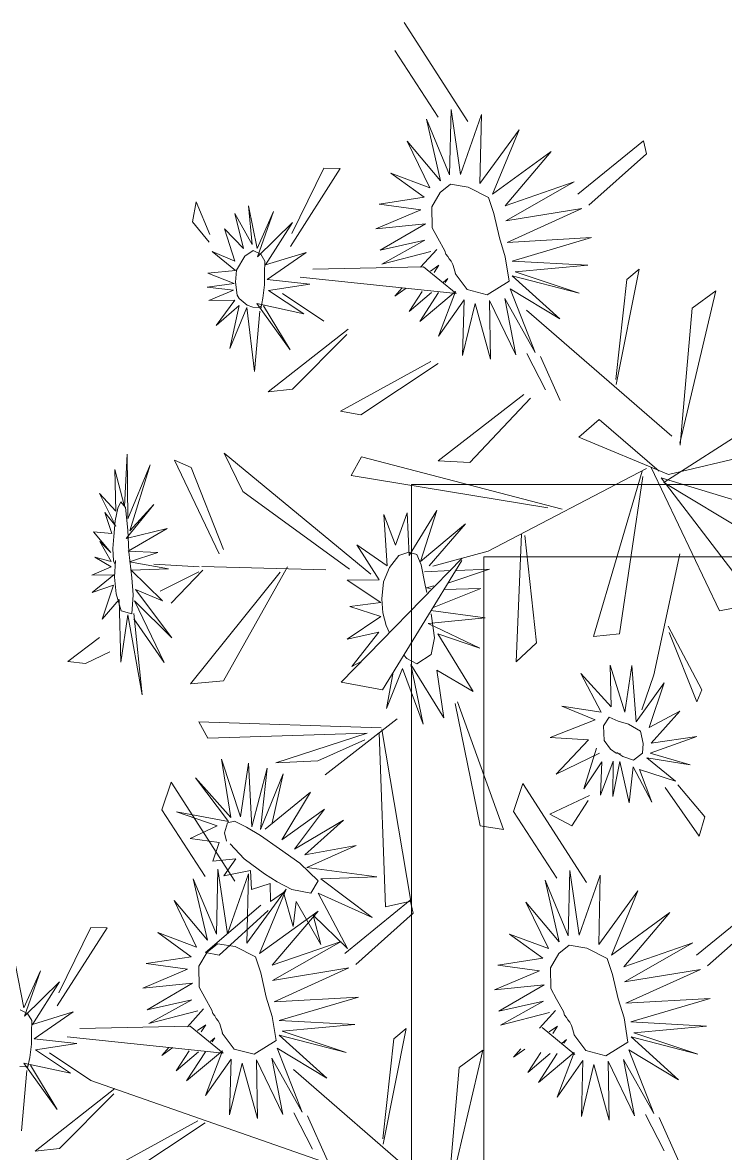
# Model space of a CAD drawing. Header units: inches. Extents: x 15 to 22798, y 21 to 21519.
# Drawn here: x 16290.36 to 16317.2, y 12601.97 to 12645.15 of the extents above; entities that cross this region are included whole.
import ezdxf

# ---------------------------------------------------------------- set-up
doc = ezdxf.new("R2010")
doc.units = ezdxf.units.IN
doc.header["$MEASUREMENT"] = 0
doc.layers.add('ARREDAMENTO', color=8, linetype='Continuous', lineweight=13)

msp = doc.modelspace()

# ---------------------------------------------------------------- linework, layer by layer
at = {"layer": 'ARREDAMENTO', "linetype": 'Continuous'}
for p, q in [((16307.36, 12641.369, -27.277), (16304.933, 12645.149, -27.277)), ((16304.58, 12644.084, -27.277), (16306.234, 12641.538, -27.277)), ((16305.78, 12641.456, -27.277), (16306.322, 12639.106, -27.277)), ((16306.664, 12639.335, -27.277), (16305.78, 12641.456, -27.277)), ((16306.722, 12641.825, -27.277), (16306.664, 12639.335, -27.277)), ((16307.081, 12639.354, -27.277), (16306.722, 12641.825, -27.277)), ((16307.882, 12641.646, -27.277), (16307.081, 12639.354, -27.277)), ((16307.828, 12639.001, -27.277), (16307.882, 12641.646, -27.277)), ((16309.325, 12641.057, -27.277), (16307.828, 12639.001, -27.277)), ((16308.311, 12638.6, -27.277), (16309.325, 12641.057, -27.277)), ((16305.05, 12640.624, -27.277), (16305.907, 12638.845, -27.277)), ((16306.322, 12639.106, -27.277), (16305.05, 12640.624, -27.277)), ((16314.068, 12640.637, -27.277), (16311.566, 12638.597, -27.277)), ((16314.182, 12640.14, -27.277), (16314.068, 12640.637, -27.277)), ((16310.545, 12640.222, -27.277), (16308.311, 12638.6, -27.277)), ((16308.789, 12638.152, -27.277), (16310.545, 12640.222, -27.277)), ((16311.983, 12638.184, -27.277), (16314.182, 12640.14, -27.277)), ((16302.487, 12639.577, -27.277), (16300.584, 12636.606, -27.277)), ((16300.646, 12637.096, -27.277), (16301.867, 12639.589, -27.277)), ((16301.867, 12639.589, -27.277), (16302.487, 12639.577, -27.277)), ((16304.425, 12639.404, -27.277), (16305.693, 12638.478, -27.277)), ((16305.907, 12638.845, -27.277), (16304.425, 12639.404, -27.277)), ((16311.429, 12639.064, -27.277), (16308.789, 12638.152, -27.277)), ((16308.809, 12637.574, -27.277), (16311.429, 12639.064, -27.277)), ((16305.693, 12638.478, -27.277), (16303.973, 12638.216, -27.277)), ((16296.847, 12637.536, -27.277), (16296.988, 12638.308, -27.277)), ((16296.988, 12638.308, -27.277), (16297.503, 12637.061, -27.277)), ((16298.986, 12638.154, -27.277), (16299.311, 12636.526, -27.277)), ((16299.132, 12636.671, -27.277), (16298.986, 12638.154, -27.277)), ((16305.563, 12638.003, -27.277), (16303.853, 12637.278, -27.277)), ((16303.973, 12638.216, -27.277), (16305.563, 12638.003, -27.277)), ((16311.717, 12638.049, -27.277), (16308.809, 12637.574, -27.277)), ((16308.864, 12636.757, -27.277), (16311.717, 12638.049, -27.277)), ((16298.465, 12637.859, -27.277), (16299.132, 12636.671, -27.277)), ((16298.798, 12636.521, -27.277), (16298.465, 12637.859, -27.277)), ((16299.311, 12636.526, -27.277), (16299.944, 12637.934, -27.277)), ((16299.944, 12637.934, -27.277), (16299.33, 12636.203, -27.277)), ((16297.484, 12636.763, -27.277), (16296.847, 12637.536, -27.277)), ((16298.47, 12636.042, -27.277), (16298.065, 12637.28, -27.277)), ((16298.065, 12637.28, -27.277), (16298.798, 12636.521, -27.277)), ((16299.33, 12636.203, -27.277), (16300.662, 12637.522, -27.277)), ((16300.662, 12637.522, -27.277), (16299.638, 12635.894, -27.277)), ((16303.853, 12637.278, -27.277), (16305.747, 12637.465, -27.277)), ((16305.747, 12637.465, -27.277), (16304.018, 12636.455, -27.277)), ((16304.018, 12636.455, -27.277), (16305.72, 12636.836, -27.277)), ((16305.72, 12636.836, -27.277), (16304.084, 12635.928, -27.277)), ((16312.088, 12636.939, -27.277), (16308.864, 12636.757, -27.277)), ((16309.053, 12636.044, -27.277), (16312.088, 12636.939, -27.277)), ((16297.594, 12636.412, -27.277), (16298.47, 12636.042, -27.277)), ((16298.485, 12635.685, -27.277), (16297.594, 12636.412, -27.277)), ((16298.852, 12636.226, -27.277), (16299.162, 12636.449, -27.277)), ((16299.162, 12636.449, -27.277), (16299.451, 12636.307, -27.277)), ((16299.451, 12636.307, -27.277), (16299.608, 12636.046, -27.277)), ((16299.638, 12635.894, -27.277), (16301.185, 12636.367, -27.277)), ((16301.185, 12636.367, -27.277), (16299.7, 12635.341, -27.277)), ((16304.084, 12635.928, -27.277), (16305.954, 12636.41, -27.277)), ((16305.561, 12635.806, -27.277), (16306.174, 12636.487, -27.277)), ((16298.522, 12635.698, -27.277), (16298.852, 12636.226, -27.277)), ((16299.608, 12636.046, -27.277), (16299.594, 12635.582, -27.277)), ((16305.943, 12635.663, -27.277), (16306.254, 12635.881, -27.277)), ((16306.078, 12635.605, -27.277), (16306.254, 12635.881, -27.277)), ((16311.944, 12635.884, -27.277), (16309.053, 12636.044, -27.277)), ((16309.177, 12635.636, -27.277), (16311.944, 12635.884, -27.277)), ((16297.436, 12635.578, -27.277), (16298.485, 12635.685, -27.277)), ((16298.437, 12635.188, -27.277), (16297.436, 12635.578, -27.277)), ((16298.49, 12635.232, -27.277), (16298.522, 12635.698, -27.277)), ((16299.594, 12635.582, -27.277), (16299.598, 12635.139, -27.277)), ((16306.915, 12634.8, -27.277), (16300.96, 12635.423, -27.277)), ((16301.446, 12635.737, -27.277), (16305.664, 12635.828, -27.277)), ((16305.664, 12635.828, -27.277), (16306.915, 12634.8, -27.277)), ((16309.063, 12635.479, -27.277), (16311.617, 12634.815, -27.277)), ((16310.873, 12633.834, -27.277), (16309.063, 12635.479, -27.277)), ((16311.617, 12634.815, -27.277), (16309.177, 12635.636, -27.277)), ((16313.904, 12635.74, -27.277), (16313.025, 12631.326, -27.277)), ((16313.442, 12635.34, -27.277), (16313.904, 12635.74, -27.277)), ((16297.409, 12635.048, -27.277), (16298.437, 12635.188, -27.277)), ((16298.408, 12634.932, -27.277), (16297.409, 12635.048, -27.277)), ((16298.558, 12634.744, -27.277), (16298.49, 12635.232, -27.277)), ((16299.598, 12635.139, -27.277), (16299.539, 12634.626, -27.277)), ((16299.7, 12635.341, -27.277), (16301.334, 12635.159, -27.277)), ((16301.334, 12635.159, -27.277), (16299.751, 12634.916, -27.277)), ((16304.849, 12635.014, -27.277), (16304.572, 12634.706, -27.277)), ((16305.002, 12635.006, -27.277), (16304.572, 12634.706, -27.277)), ((16306.43, 12635.234, -27.277), (16306.595, 12635.375, -27.277)), ((16306.501, 12635.231, -27.277), (16306.595, 12635.375, -27.277)), ((16308.984, 12634.988, -27.277), (16310.873, 12633.834, -27.277)), ((16309.935, 12632.548, -27.277), (16308.984, 12634.988, -27.277)), ((16313.018, 12631.521, -27.277), (16313.442, 12635.34, -27.277)), ((16297.474, 12634.536, -27.277), (16298.408, 12634.932, -27.277)), ((16298.468, 12634.553, -27.277), (16297.474, 12634.536, -27.277)), ((16297.746, 12633.581, -27.277), (16298.468, 12634.553, -27.277)), ((16298.63, 12634.615, -27.277), (16298.558, 12634.744, -27.277)), ((16298.941, 12634.361, -27.277), (16298.63, 12634.615, -27.277)), ((16299.539, 12634.626, -27.277), (16299.452, 12634.221, -27.277)), ((16299.751, 12634.916, -27.277), (16301.094, 12634.025, -27.277)), ((16301.86, 12633.748, -27.277), (16300.28, 12634.804, -27.277)), ((16305.616, 12634.881, -27.277), (16305.128, 12634.116, -27.277)), ((16305.98, 12634.847, -27.277), (16305.128, 12634.116, -27.277)), ((16305.525, 12633.736, -27.277), (16306.893, 12634.879, -27.277)), ((16306.248, 12634.843, -27.277), (16305.525, 12633.736, -27.277)), ((16306.893, 12634.879, -27.277), (16306.246, 12633.179, -27.277)), ((16306.246, 12633.179, -27.277), (16307.226, 12634.568, -27.277)), ((16307.226, 12634.568, -27.277), (16307.166, 12632.435, -27.277)), ((16308.191, 12634.542, -27.277), (16309.197, 12632.458, -27.277)), ((16308.231, 12632.295, -27.277), (16308.191, 12634.542, -27.277)), ((16308.78, 12634.608, -27.277), (16309.935, 12632.548, -27.277)), ((16309.197, 12632.458, -27.277), (16308.78, 12634.608, -27.277)), ((16316.839, 12634.91, -27.277), (16315.467, 12629.084, -27.277)), ((16315.936, 12634.247, -27.277), (16316.839, 12634.91, -27.277)), ((16298.626, 12634.346, -27.277), (16297.746, 12633.581, -27.277)), ((16298.272, 12632.7, -27.277), (16298.626, 12634.346, -27.277)), ((16298.923, 12634.274, -27.277), (16298.272, 12632.7, -27.277)), ((16299.211, 12631.827, -27.277), (16298.923, 12634.274, -27.277)), ((16299.157, 12634.283, -27.277), (16298.941, 12634.361, -27.277)), ((16299.374, 12634.27, -27.277), (16299.157, 12634.283, -27.277)), ((16299.416, 12634.129, -27.277), (16299.211, 12631.827, -27.277)), ((16299.307, 12634.419, -27.277), (16300.582, 12632.65, -27.277)), ((16301.094, 12634.025, -27.277), (16299.307, 12634.419, -27.277)), ((16299.481, 12634.328, -27.277), (16299.374, 12634.27, -27.277)), ((16300.582, 12632.65, -27.277), (16299.561, 12634.334, -27.277)), ((16307.166, 12632.435, -27.277), (16307.648, 12634.419, -27.277)), ((16307.648, 12634.419, -27.277), (16308.231, 12632.295, -27.277)), ((16309.6, 12634.173, -27.277), (16315.152, 12629.362, -27.277)), ((16315.472, 12629.017, -27.277), (16315.936, 12634.247, -27.277)), ((16302.787, 12633.449, -27.277), (16299.743, 12631.05, -27.277)), ((16300.672, 12631.15, -27.277), (16302.744, 12633.237, -27.277)), ((16310.33, 12631.124, -27.277), (16309.619, 12632.517, -27.277)), ((16310.889, 12630.716, -27.277), (16310.139, 12632.396, -27.277)), ((16305.953, 12632.213, -27.277), (16302.503, 12630.308, -27.277)), ((16303.283, 12630.173, -27.277), (16306.235, 12632.134, -27.277)), ((16299.743, 12631.05, -27.277), (16300.672, 12631.15, -27.277)), ((16309.498, 12630.952, -27.277), (16306.231, 12628.414, -27.277)), ((16307.441, 12628.353, -27.277), (16309.761, 12630.804, -27.277)), ((16314.846, 12627.587, -27.277), (16320.107, 12630.966, -27.277)), ((16302.503, 12630.308, -27.277), (16303.283, 12630.173, -27.277)), ((16311.6, 12629.316, -27.277), (16312.384, 12629.99, -27.277)), ((16312.384, 12629.99, -27.277), (16314.67, 12628.025, -27.277)), ((16315.024, 12627.891, -27.277), (16311.6, 12629.316, -27.277)), ((16319.535, 12628.955, -27.277), (16315.024, 12627.891, -27.277)), ((16294.255, 12626.672, -27.277), (16294.354, 12628.667, -27.277)), ((16294.354, 12628.667, -27.277), (16294.379, 12626.199, -27.277)), ((16298.052, 12628.713, -27.277), (16303.654, 12624.086, -27.277)), ((16298.771, 12627.245, -27.277), (16298.052, 12628.713, -27.277)), ((16302.902, 12627.86, -27.277), (16303.307, 12628.572, -27.277)), ((16303.307, 12628.572, -27.277), (16310.968, 12626.572, -27.277)), ((16293.887, 12628.078, -27.277), (16294.255, 12626.672, -27.277)), ((16293.916, 12626.496, -27.277), (16293.887, 12628.078, -27.277)), ((16294.379, 12626.199, -27.277), (16295.233, 12628.267, -27.277)), ((16295.233, 12628.267, -27.277), (16294.458, 12625.737, -27.277)), ((16296.163, 12628.442, -27.277), (16296.796, 12628.161, -27.277)), ((16297.871, 12624.869, -27.277), (16296.163, 12628.442, -27.277)), ((16296.796, 12628.161, -27.277), (16298.035, 12625.023, -27.277)), ((16306.231, 12628.414, -27.277), (16307.441, 12628.353, -27.277)), ((16308.139, 12624.965, -27.277), (16314.194, 12628.123, -27.277)), ((16314.367, 12628.163, -27.277), (16316.975, 12622.686, -27.277)), ((16310.42, 12626.617, -27.277), (16302.902, 12627.86, -27.277)), ((16314.018, 12628.021, -27.277), (16312.165, 12621.707, -27.277)), ((16313.161, 12621.811, -27.277), (16314.042, 12627.821, -27.277)), ((16318.41, 12622.966, -27.277), (16314.749, 12627.768, -27.277)), ((16314.749, 12627.768, -27.277), (16319.736, 12626.249, -27.277)), ((16302.84, 12624.282, -27.277), (16298.771, 12627.245, -27.277)), ((16319.568, 12624.747, -27.277), (16314.846, 12627.587, -27.277)), ((16293.295, 12627.17, -27.277), (16293.916, 12626.496, -27.277)), ((16293.924, 12625.924, -27.277), (16293.295, 12627.17, -27.277)), ((16293.5, 12626.439, -27.277), (16293.924, 12625.924, -27.277)), ((16293.772, 12625.644, -27.277), (16293.5, 12626.439, -27.277)), ((16295.375, 12626.744, -27.277), (16294.313, 12625.451, -27.277)), ((16294.458, 12625.737, -27.277), (16295.375, 12626.744, -27.277)), ((16304.15, 12626.364, -27.277), (16304.6, 12625.189, -27.277)), ((16304.284, 12624.402, -27.277), (16304.15, 12626.364, -27.277)), ((16304.6, 12625.189, -27.277), (16305.048, 12626.424, -27.277)), ((16305.048, 12626.424, -27.277), (16305.125, 12624.801, -27.277)), ((16305.125, 12624.801, -27.277), (16306.179, 12626.521, -27.277)), ((16306.179, 12626.521, -27.277), (16305.557, 12624.566, -27.277)), ((16305.557, 12624.566, -27.277), (16307.27, 12626.003, -27.277)), ((16307.27, 12626.003, -27.277), (16305.892, 12624.403, -27.277)), ((16293.069, 12625.699, -27.277), (16293.772, 12625.644, -27.277)), ((16293.724, 12624.913, -27.277), (16293.069, 12625.699, -27.277)), ((16294.313, 12625.451, -27.277), (16295.879, 12625.832, -27.277)), ((16295.879, 12625.832, -27.277), (16294.388, 12624.964, -27.277)), ((16309.418, 12625.617, -27.277), (16309.211, 12620.737, -27.277)), ((16309.992, 12621.464, -27.277), (16309.54, 12625.565, -27.277)), ((16293.308, 12625.329, -27.277), (16293.724, 12624.913, -27.277)), ((16293.744, 12624.576, -27.277), (16293.308, 12625.329, -27.277)), ((16303.126, 12625.209, -27.277), (16304.284, 12624.402, -27.277)), ((16303.973, 12623.865, -27.277), (16303.126, 12625.209, -27.277)), ((16293.119, 12624.731, -27.277), (16293.744, 12624.576, -27.277)), ((16293.735, 12624.366, -27.277), (16293.119, 12624.731, -27.277)), ((16294.388, 12624.964, -27.277), (16295.524, 12624.913, -27.277)), ((16295.524, 12624.913, -27.277), (16294.438, 12624.555, -27.277)), ((16302.52, 12619.96, -27.277), (16307.141, 12624.692, -27.277)), ((16307.131, 12624.615, -27.277), (16304.102, 12619.676, -27.277)), ((16304.375, 12624.345, -27.277), (16304.729, 12624.8, -27.277)), ((16304.729, 12624.8, -27.277), (16305.109, 12624.925, -27.277)), ((16305.109, 12624.925, -27.277), (16305.419, 12624.839, -27.277)), ((16305.419, 12624.839, -27.277), (16305.585, 12624.449, -27.277)), ((16308.139, 12624.965, -27.277), (16306.032, 12624.397, -27.277)), ((16314.462, 12620.241, -27.277), (16315.459, 12624.866, -27.277)), ((16293.005, 12624.055, -27.277), (16293.735, 12624.366, -27.277)), ((16294.438, 12624.555, -27.277), (16295.925, 12624.287, -27.277)), ((16295.925, 12624.287, -27.277), (16294.499, 12624.246, -27.277)), ((16294.499, 12624.246, -27.277), (16295.704, 12623.065, -27.277)), ((16297.099, 12624.365, -27.277), (16295.376, 12624.467, -27.277)), ((16297.088, 12624.182, -27.277), (16295.606, 12623.434, -27.277)), ((16296.035, 12622.975, -27.277), (16297.243, 12624.234, -27.277)), ((16297.206, 12624.38, -27.277), (16301.935, 12624.255, -27.277)), ((16298.031, 12620.011, -27.277), (16300.479, 12624.371, -27.277)), ((16304.145, 12623.799, -27.277), (16304.375, 12624.345, -27.277)), ((16305.585, 12624.449, -27.277), (16305.733, 12623.663, -27.277)), ((16306.714, 12624.221, -27.277), (16305.711, 12624.18, -27.277)), ((16306.596, 12623.744, -27.277), (16308.195, 12624.283, -27.277)), ((16306.933, 12624.23, -27.277), (16308.195, 12624.283, -27.277)), ((16293.845, 12624.066, -27.277), (16293.005, 12624.055, -27.277)), ((16293.02, 12623.389, -27.277), (16293.845, 12624.066, -27.277)), ((16300.202, 12624.161, -27.277), (16296.776, 12619.9, -27.277)), ((16302.761, 12623.861, -27.277), (16303.973, 12623.865, -27.277)), ((16304.045, 12623.01, -27.277), (16302.761, 12623.861, -27.277)), ((16304.084, 12623.142, -27.277), (16304.145, 12623.799, -27.277)), ((16293.833, 12623.666, -27.277), (16293.02, 12623.389, -27.277)), ((16293.401, 12622.373, -27.277), (16293.833, 12623.666, -27.277)), ((16294.668, 12623.502, -27.277), (16296.061, 12621.653, -27.277)), ((16295.704, 12623.065, -27.277), (16294.668, 12623.502, -27.277)), ((16305.803, 12623.382, -27.277), (16305.733, 12623.663, -27.277)), ((16306.064, 12623.64, -27.277), (16305.784, 12623.568, -27.277)), ((16305.784, 12623.568, -27.277), (16305.944, 12623.536, -27.277)), ((16306.016, 12622.798, -27.277), (16307.863, 12623.545, -27.277)), ((16306.445, 12623.496, -27.277), (16307.863, 12623.545, -27.277)), ((16294.042, 12623.12, -27.277), (16293.401, 12622.373, -27.277)), ((16294.111, 12620.725, -27.277), (16294.042, 12623.12, -27.277)), ((16294.634, 12623.071, -27.277), (16295.762, 12620.719, -27.277)), ((16296.061, 12621.653, -27.277), (16294.634, 12623.071, -27.277)), ((16302.852, 12622.852, -27.277), (16304.045, 12623.01, -27.277)), ((16304.119, 12622.617, -27.277), (16304.084, 12623.142, -27.277)), ((16316.975, 12622.686, -27.277), (16318.41, 12622.966, -27.277)), ((16294.378, 12622.534, -27.277), (16294.111, 12620.725, -27.277)), ((16294.93, 12619.484, -27.277), (16294.378, 12622.534, -27.277)), ((16294.609, 12622.591, -27.277), (16294.93, 12619.484, -27.277)), ((16302.757, 12621.605, -27.277), (16304.038, 12622.466, -27.277)), ((16304.038, 12622.466, -27.277), (16302.852, 12622.852, -27.277)), ((16304.244, 12622.124, -27.277), (16304.119, 12622.617, -27.277)), ((16305.952, 12622.694, -27.277), (16308.031, 12622.417, -27.277)), ((16305.96, 12622.57, -27.277), (16305.986, 12622.393, -27.277)), ((16295.762, 12620.719, -27.277), (16294.601, 12622.376, -27.277)), ((16304.368, 12621.852, -27.277), (16304.244, 12622.124, -27.277)), ((16308.031, 12622.417, -27.277), (16305.846, 12622.198, -27.277)), ((16305.846, 12622.198, -27.277), (16307.817, 12621.265, -27.277)), ((16305.986, 12622.393, -27.277), (16306.092, 12621.659, -27.277)), ((16315.013, 12622.096, -27.277), (16316.297, 12619.669, -27.277)), ((16293.3, 12621.672, -27.277), (16292.083, 12620.755, -27.277)), ((16303.96, 12621.877, -27.277), (16302.757, 12621.605, -27.277)), ((16302.937, 12620.558, -27.277), (16303.96, 12621.877, -27.277)), ((16306.092, 12621.659, -27.277), (16305.963, 12621.017, -27.277)), ((16306.216, 12621.814, -27.277), (16307.569, 12619.603, -27.277)), ((16307.817, 12621.265, -27.277), (16306.216, 12621.814, -27.277)), ((16312.165, 12621.707, -27.277), (16313.161, 12621.811, -27.277)), ((16316.107, 12619.217, -27.277), (16315.048, 12621.856, -27.277)), ((16309.211, 12620.737, -27.277), (16309.992, 12621.464, -27.277)), ((16292.083, 12620.755, -27.277), (16292.758, 12620.68, -27.277)), ((16292.758, 12620.68, -27.277), (16293.686, 12621.122, -27.277)), ((16303.309, 12620.767, -27.277), (16302.937, 12620.558, -27.277)), ((16304.913, 12620.998, -27.277), (16305.028, 12620.87, -27.277)), ((16305.415, 12620.661, -27.277), (16305.028, 12620.87, -27.277)), ((16305.963, 12621.017, -27.277), (16305.415, 12620.661, -27.277)), ((16304.872, 12620.489, -27.277), (16304.26, 12618.963, -27.277)), ((16304.515, 12620.35, -27.277), (16304.26, 12618.963, -27.277)), ((16305.655, 12618.364, -27.277), (16304.872, 12620.489, -27.277)), ((16305.182, 12620.638, -27.277), (16305.655, 12618.364, -27.277)), ((16306.447, 12618.6, -27.277), (16305.182, 12620.638, -27.277)), ((16306.182, 12620.426, -27.277), (16306.447, 12618.6, -27.277)), ((16307.569, 12619.603, -27.277), (16306.182, 12620.426, -27.277)), ((16312.802, 12620.618, -27.277), (16312.842, 12619.024, -27.277)), ((16313.36, 12618.815, -27.277), (16312.802, 12620.618, -27.277)), ((16313.624, 12620.594, -27.277), (16313.36, 12618.815, -27.277)), ((16313.799, 12618.445, -27.277), (16313.624, 12620.594, -27.277)), ((16296.776, 12619.9, -27.277), (16298.031, 12620.011, -27.277)), ((16304.102, 12619.676, -27.277), (16302.52, 12619.96, -27.277)), ((16311.681, 12620.288, -27.277), (16312.456, 12618.812, -27.277)), ((16312.842, 12619.024, -27.277), (16311.681, 12620.288, -27.277)), ((16314.863, 12619.935, -27.277), (16313.799, 12618.445, -27.277)), ((16314.462, 12620.241, -27.277), (16314.006, 12618.906, -27.277)), ((16314.284, 12618.226, -27.277), (16314.863, 12619.935, -27.277)), ((16316.297, 12619.669, -27.277), (16316.107, 12619.217, -27.277)), ((16306.875, 12619.147, -27.277), (16307.831, 12614.472, -27.277)), ((16308.72, 12614.339, -27.277), (16306.97, 12619.215, -27.277)), ((16310.948, 12619.052, -27.277), (16312.228, 12618.525, -27.277)), ((16312.456, 12618.812, -27.277), (16310.948, 12619.052, -27.277)), ((16301.915, 12616.425, -27.277), (16304.661, 12618.565, -27.277)), ((16315.466, 12618.85, -27.277), (16314.284, 12618.226, -27.277)), ((16314.363, 12617.64, -27.277), (16315.466, 12618.85, -27.277)), ((16297.089, 12618.449, -27.277), (16297.439, 12617.829, -27.277)), ((16304.052, 12618.221, -27.277), (16297.089, 12618.449, -27.277)), ((16304.073, 12618.155, -27.277), (16305.192, 12611.606, -27.277)), ((16312.228, 12618.525, -27.277), (16310.507, 12617.846, -27.277)), ((16297.439, 12617.829, -27.277), (16303.515, 12618.018, -27.277)), ((16303.515, 12618.018, -27.277), (16300.03, 12616.885, -27.277)), ((16301.631, 12616.962, -27.277), (16303.426, 12617.761, -27.277)), ((16304.213, 12611.389, -27.277), (16303.983, 12618.027, -27.277)), ((16310.507, 12617.846, -27.277), (16311.977, 12617.765, -27.277)), ((16311.977, 12617.765, -27.277), (16310.732, 12616.455, -27.277)), ((16314.334, 12617.254, -27.277), (16316.11, 12617.883, -27.277)), ((16316.11, 12617.883, -27.277), (16314.363, 12617.64, -27.277)), ((16312.279, 12617.438, -27.277), (16311.797, 12615.884, -27.277)), ((16297.96, 12617.02, -27.277), (16298.675, 12614.825, -27.277)), ((16298.306, 12614.801, -27.277), (16297.96, 12617.02, -27.277)), ((16298.675, 12614.825, -27.277), (16298.986, 12616.871, -27.277)), ((16298.986, 12616.871, -27.277), (16299.119, 12614.441, -27.277)), ((16300.03, 12616.885, -27.277), (16301.631, 12616.962, -27.277)), ((16310.732, 12616.455, -27.277), (16312.393, 12617.258, -27.277)), ((16311.797, 12615.884, -27.277), (16312.486, 12616.922, -27.277)), ((16312.426, 12615.644, -27.277), (16312.911, 12616.941, -27.277)), ((16312.486, 12616.922, -27.277), (16312.426, 12615.644, -27.277)), ((16312.911, 12616.941, -27.277), (16312.898, 12615.599, -27.277)), ((16312.898, 12615.599, -27.277), (16313.171, 12616.934, -27.277)), ((16313.171, 12616.934, -27.277), (16313.528, 12615.352, -27.277)), ((16314.198, 12617.068, -27.277), (16315.85, 12616.812, -27.277)), ((16315.296, 12616.183, -27.277), (16314.198, 12617.068, -27.277)), ((16315.85, 12616.812, -27.277), (16314.334, 12617.254, -27.277)), ((16299.119, 12614.441, -27.277), (16299.7, 12616.682, -27.277)), ((16299.7, 12616.682, -27.277), (16299.449, 12614.332, -27.277)), ((16299.449, 12614.332, -27.277), (16300.305, 12616.46, -27.277)), ((16300.305, 12616.46, -27.277), (16299.893, 12614.595, -27.277)), ((16313.528, 12615.352, -27.277), (16313.673, 12616.724, -27.277)), ((16313.673, 12616.724, -27.277), (16314.396, 12615.379, -27.277)), ((16313.923, 12616.629, -27.277), (16315.296, 12616.183, -27.277)), ((16314.396, 12615.379, -27.277), (16313.923, 12616.629, -27.277)), ((16296.032, 12616.15, -27.277), (16295.679, 12615.085, -27.277)), ((16298.459, 12612.37, -27.277), (16296.032, 12616.15, -27.277)), ((16296.964, 12616.305, -27.277), (16298.306, 12614.801, -27.277)), ((16298.225, 12614.64, -27.277), (16296.964, 12616.305, -27.277)), ((16309.467, 12616.091, -27.277), (16309.114, 12615.026, -27.277)), ((16311.893, 12612.311, -27.277), (16309.467, 12616.091, -27.277)), ((16316.414, 12614.821, -27.277), (16315.382, 12616.041, -27.277)), ((16299.627, 12614.351, -27.277), (16301.36, 12615.765, -27.277)), ((16301.36, 12615.765, -27.277), (16300.253, 12613.941, -27.277)), ((16312.009, 12615.631, -27.277), (16310.499, 12614.922, -27.277)), ((16314.897, 12615.936, -27.277), (16316.196, 12614.077, -27.277)), ((16300.253, 12613.941, -27.277), (16301.887, 12615.109, -27.277)), ((16301.887, 12615.109, -27.277), (16300.737, 12613.59, -27.277)), ((16311.337, 12614.474, -27.277), (16311.965, 12615.44, -27.277)), ((16295.679, 12615.085, -27.277), (16297.333, 12612.539, -27.277)), ((16296.242, 12615.009, -27.277), (16298.225, 12614.64, -27.277)), ((16297.787, 12614.472, -27.277), (16296.242, 12615.009, -27.277)), ((16300.737, 12613.59, -27.277), (16302.619, 12614.687, -27.277)), ((16302.619, 12614.687, -27.277), (16301.144, 12613.368, -27.277)), ((16309.114, 12615.026, -27.277), (16310.768, 12612.48, -27.277)), ((16310.499, 12614.922, -27.277), (16311.337, 12614.474, -27.277)), ((16316.196, 12614.077, -27.277), (16316.414, 12614.821, -27.277)), ((16296.76, 12613.994, -27.277), (16297.787, 12614.472, -27.277)), ((16298.067, 12614.205, -27.277), (16298.185, 12614.597, -27.277)), ((16298.185, 12614.597, -27.277), (16298.447, 12614.653, -27.277)), ((16298.447, 12614.653, -27.277), (16298.91, 12614.42, -27.277)), ((16298.91, 12614.42, -27.277), (16299.448, 12614.108, -27.277)), ((16307.831, 12614.472, -27.277), (16308.72, 12614.339, -27.277)), ((16297.86, 12613.845, -27.277), (16296.76, 12613.994, -27.277)), ((16297.625, 12613.13, -27.277), (16297.86, 12613.845, -27.277)), ((16298.147, 12613.892, -27.277), (16298.067, 12614.205, -27.277)), ((16299.448, 12614.108, -27.277), (16300.168, 12613.596, -27.277)), ((16298.825, 12613.213, -27.277), (16298.291, 12613.794, -27.277)), ((16300.168, 12613.596, -27.277), (16300.946, 12613.049, -27.277)), ((16301.144, 12613.368, -27.277), (16303.096, 12613.723, -27.277)), ((16303.096, 12613.723, -27.277), (16301.219, 12612.886, -27.277)), ((16298.497, 12613.212, -27.277), (16297.625, 12613.13, -27.277)), ((16298.046, 12612.57, -27.277), (16298.497, 12613.212, -27.277)), ((16299.598, 12612.645, -27.277), (16298.825, 12613.213, -27.277)), ((16300.946, 12613.049, -27.277), (16301.648, 12612.376, -27.277)), ((16297.821, 12612.826, -27.277), (16297.763, 12610.336, -27.277)), ((16298.18, 12610.355, -27.277), (16297.821, 12612.826, -27.277)), ((16299.063, 12612.773, -27.277), (16298.046, 12612.57, -27.277)), ((16298.981, 12612.647, -27.277), (16298.18, 12610.355, -27.277)), ((16298.927, 12610.002, -27.277), (16298.981, 12612.647, -27.277)), ((16299.095, 12612.044, -27.277), (16299.063, 12612.773, -27.277)), ((16300.086, 12612.335, -27.277), (16299.598, 12612.645, -27.277)), ((16301.219, 12612.886, -27.277), (16303.887, 12612.53, -27.277)), ((16303.887, 12612.53, -27.277), (16301.753, 12612.459, -27.277)), ((16311.256, 12612.767, -27.277), (16311.198, 12610.277, -27.277)), ((16311.615, 12610.296, -27.277), (16311.256, 12612.767, -27.277)), ((16312.416, 12612.588, -27.277), (16311.615, 12610.296, -27.277)), ((16312.362, 12609.943, -27.277), (16312.416, 12612.588, -27.277)), ((16296.879, 12612.457, -27.277), (16297.421, 12610.107, -27.277)), ((16297.763, 12610.336, -27.277), (16296.879, 12612.457, -27.277)), ((16299.813, 12612.274, -27.277), (16299.095, 12612.044, -27.277)), ((16299.829, 12611.583, -27.277), (16299.813, 12612.274, -27.277)), ((16300.635, 12612.044, -27.277), (16300.086, 12612.335, -27.277)), ((16301.648, 12612.376, -27.277), (16301.369, 12611.911, -27.277)), ((16301.753, 12612.459, -27.277), (16303.705, 12610.972, -27.277)), ((16310.314, 12612.398, -27.277), (16310.856, 12610.048, -27.277)), ((16311.198, 12610.277, -27.277), (16310.314, 12612.398, -27.277)), ((16300.424, 12612.058, -27.277), (16298.927, 12610.002, -27.277)), ((16299.41, 12609.601, -27.277), (16300.424, 12612.058, -27.277)), ((16300.328, 12611.935, -27.277), (16299.829, 12611.583, -27.277)), ((16300.688, 12610.638, -27.277), (16300.328, 12611.935, -27.277)), ((16301.369, 12611.911, -27.277), (16300.635, 12612.044, -27.277)), ((16301.653, 12611.909, -27.277), (16302.763, 12609.799, -27.277)), ((16303.705, 12610.972, -27.277), (16301.653, 12611.909, -27.277)), ((16313.859, 12611.999, -27.277), (16312.362, 12609.943, -27.277)), ((16312.845, 12609.542, -27.277), (16313.859, 12611.999, -27.277)), ((16296.149, 12611.625, -27.277), (16297.006, 12609.846, -27.277)), ((16297.421, 12610.107, -27.277), (16296.149, 12611.625, -27.277)), ((16299.457, 12611.444, -27.277), (16297.338, 12609.636, -27.277)), ((16297.864, 12609.542, -27.277), (16299.74, 12611.244, -27.277)), ((16301.644, 12611.223, -27.277), (16299.41, 12609.601, -27.277)), ((16299.888, 12609.153, -27.277), (16301.644, 12611.223, -27.277)), ((16300.812, 12611.589, -27.277), (16300.688, 12610.638, -27.277)), ((16301.744, 12609.948, -27.277), (16300.812, 12611.589, -27.277)), ((16305.167, 12611.638, -27.277), (16302.665, 12609.598, -27.277)), ((16305.192, 12611.606, -27.277), (16304.213, 12611.389, -27.277)), ((16305.281, 12611.141, -27.277), (16305.167, 12611.638, -27.277)), ((16309.583, 12611.566, -27.277), (16310.441, 12609.787, -27.277)), ((16310.856, 12610.048, -27.277), (16309.583, 12611.566, -27.277)), ((16318.602, 12611.579, -27.277), (16316.1, 12609.539, -27.277)), ((16301.452, 12611.071, -27.277), (16301.744, 12609.948, -27.277)), ((16302.763, 12609.799, -27.277), (16301.452, 12611.071, -27.277)), ((16303.082, 12609.185, -27.277), (16305.281, 12611.141, -27.277)), ((16315.078, 12611.164, -27.277), (16312.845, 12609.542, -27.277)), ((16313.323, 12609.094, -27.277), (16315.078, 12611.164, -27.277)), ((16316.516, 12609.126, -27.277), (16318.716, 12611.082, -27.277)), ((16293.586, 12610.578, -27.277), (16291.683, 12607.607, -27.277)), ((16291.745, 12608.097, -27.277), (16292.966, 12610.59, -27.277)), ((16292.966, 12610.59, -27.277), (16293.586, 12610.578, -27.277)), ((16295.524, 12610.405, -27.277), (16296.792, 12609.479, -27.277)), ((16297.006, 12609.846, -27.277), (16295.524, 12610.405, -27.277)), ((16302.528, 12610.065, -27.277), (16299.888, 12609.153, -27.277)), ((16299.908, 12608.575, -27.277), (16302.528, 12610.065, -27.277)), ((16308.958, 12610.346, -27.277), (16310.227, 12609.42, -27.277)), ((16310.441, 12609.787, -27.277), (16308.958, 12610.346, -27.277)), ((16315.963, 12610.006, -27.277), (16313.323, 12609.094, -27.277)), ((16313.342, 12608.516, -27.277), (16315.963, 12610.006, -27.277)), ((16297.338, 12609.636, -27.277), (16297.864, 12609.542, -27.277)), ((16290.085, 12609.155, -27.277), (16290.41, 12607.527, -27.277)), ((16296.792, 12609.479, -27.277), (16295.072, 12609.217, -27.277)), ((16295.072, 12609.217, -27.277), (16296.661, 12609.004, -27.277)), ((16310.227, 12609.42, -27.277), (16308.507, 12609.158, -27.277)), ((16308.507, 12609.158, -27.277), (16310.096, 12608.945, -27.277)), ((16290.41, 12607.527, -27.277), (16291.043, 12608.935, -27.277)), ((16291.043, 12608.935, -27.277), (16290.428, 12607.204, -27.277)), ((16296.661, 12609.004, -27.277), (16294.952, 12608.279, -27.277)), ((16302.816, 12609.05, -27.277), (16299.908, 12608.575, -27.277)), ((16299.963, 12607.758, -27.277), (16302.816, 12609.05, -27.277)), ((16310.096, 12608.945, -27.277), (16308.387, 12608.22, -27.277)), ((16316.251, 12608.991, -27.277), (16313.342, 12608.516, -27.277)), ((16313.398, 12607.699, -27.277), (16316.251, 12608.991, -27.277)), ((16290.428, 12607.204, -27.277), (16291.761, 12608.523, -27.277)), ((16291.761, 12608.523, -27.277), (16290.737, 12606.895, -27.277)), ((16294.952, 12608.279, -27.277), (16296.845, 12608.466, -27.277)), ((16296.845, 12608.466, -27.277), (16295.117, 12607.456, -27.277)), ((16308.387, 12608.22, -27.277), (16310.28, 12608.407, -27.277)), ((16310.28, 12608.407, -27.277), (16308.551, 12607.397, -27.277)), ((16295.117, 12607.456, -27.277), (16296.819, 12607.837, -27.277)), ((16296.819, 12607.837, -27.277), (16295.183, 12606.929, -27.277)), ((16303.187, 12607.94, -27.277), (16299.963, 12607.758, -27.277)), ((16300.152, 12607.045, -27.277), (16303.187, 12607.94, -27.277)), ((16308.551, 12607.397, -27.277), (16310.254, 12607.778, -27.277)), ((16310.254, 12607.778, -27.277), (16308.617, 12606.87, -27.277)), ((16316.621, 12607.881, -27.277), (16313.398, 12607.699, -27.277)), ((16313.587, 12606.986, -27.277), (16316.621, 12607.881, -27.277)), ((16290.261, 12607.45, -27.277), (16290.55, 12607.308, -27.277)), ((16290.737, 12606.895, -27.277), (16292.284, 12607.368, -27.277)), ((16292.284, 12607.368, -27.277), (16290.798, 12606.342, -27.277)), ((16295.183, 12606.929, -27.277), (16297.053, 12607.411, -27.277)), ((16296.66, 12606.807, -27.277), (16297.273, 12607.488, -27.277)), ((16308.617, 12606.87, -27.277), (16310.488, 12607.352, -27.277)), ((16310.095, 12606.748, -27.277), (16310.708, 12607.429, -27.277)), ((16290.55, 12607.308, -27.277), (16290.707, 12607.047, -27.277)), ((16290.707, 12607.047, -27.277), (16290.693, 12606.583, -27.277)), ((16303.043, 12606.885, -27.277), (16300.152, 12607.045, -27.277)), ((16316.477, 12606.826, -27.277), (16313.587, 12606.986, -27.277)), ((16290.693, 12606.583, -27.277), (16290.697, 12606.14, -27.277)), ((16292.545, 12606.738, -27.277), (16296.763, 12606.829, -27.277)), ((16296.763, 12606.829, -27.277), (16298.014, 12605.801, -27.277)), ((16297.041, 12606.664, -27.277), (16297.353, 12606.882, -27.277)), ((16297.177, 12606.606, -27.277), (16297.353, 12606.882, -27.277)), ((16300.162, 12606.48, -27.277), (16302.716, 12605.816, -27.277)), ((16301.972, 12604.835, -27.277), (16300.162, 12606.48, -27.277)), ((16300.276, 12606.637, -27.277), (16303.043, 12606.885, -27.277)), ((16302.716, 12605.816, -27.277), (16300.276, 12606.637, -27.277)), ((16305.003, 12606.741, -27.277), (16304.124, 12602.327, -27.277)), ((16304.541, 12606.341, -27.277), (16305.003, 12606.741, -27.277)), ((16310.198, 12606.77, -27.277), (16311.449, 12605.742, -27.277)), ((16310.476, 12606.605, -27.277), (16310.788, 12606.823, -27.277)), ((16310.612, 12606.547, -27.277), (16310.788, 12606.823, -27.277)), ((16313.71, 12606.578, -27.277), (16316.477, 12606.826, -27.277)), ((16316.15, 12605.757, -27.277), (16313.71, 12606.578, -27.277)), ((16290.697, 12606.14, -27.277), (16290.637, 12605.627, -27.277)), ((16290.798, 12606.342, -27.277), (16292.433, 12606.16, -27.277)), ((16292.433, 12606.16, -27.277), (16290.85, 12605.917, -27.277)), ((16298.014, 12605.801, -27.277), (16292.059, 12606.424, -27.277)), ((16297.529, 12606.235, -27.277), (16297.694, 12606.376, -27.277)), ((16297.6, 12606.232, -27.277), (16297.694, 12606.376, -27.277)), ((16304.117, 12602.522, -27.277), (16304.541, 12606.341, -27.277)), ((16310.964, 12606.176, -27.277), (16311.128, 12606.317, -27.277)), ((16311.035, 12606.173, -27.277), (16311.128, 12606.317, -27.277)), ((16313.597, 12606.421, -27.277), (16316.15, 12605.757, -27.277)), ((16315.406, 12604.776, -27.277), (16313.597, 12606.421, -27.277)), ((16290.637, 12605.627, -27.277), (16290.551, 12605.222, -27.277)), ((16290.85, 12605.917, -27.277), (16292.193, 12605.026, -27.277)), ((16292.959, 12604.749, -27.277), (16291.379, 12605.805, -27.277)), ((16295.948, 12606.015, -27.277), (16295.671, 12605.707, -27.277)), ((16296.101, 12606.007, -27.277), (16295.671, 12605.707, -27.277)), ((16296.715, 12605.882, -27.277), (16296.227, 12605.117, -27.277)), ((16297.079, 12605.848, -27.277), (16296.227, 12605.117, -27.277)), ((16296.624, 12604.737, -27.277), (16297.992, 12605.88, -27.277)), ((16297.347, 12605.844, -27.277), (16296.624, 12604.737, -27.277)), ((16297.992, 12605.88, -27.277), (16297.345, 12604.18, -27.277)), ((16299.878, 12605.609, -27.277), (16301.034, 12603.549, -27.277)), ((16300.296, 12603.459, -27.277), (16299.878, 12605.609, -27.277)), ((16300.083, 12605.989, -27.277), (16301.972, 12604.835, -27.277)), ((16301.034, 12603.549, -27.277), (16300.083, 12605.989, -27.277)), ((16307.938, 12605.911, -27.277), (16306.566, 12600.085, -27.277)), ((16307.035, 12605.248, -27.277), (16307.938, 12605.911, -27.277)), ((16309.382, 12605.956, -27.277), (16309.105, 12605.648, -27.277)), ((16309.536, 12605.948, -27.277), (16309.105, 12605.648, -27.277)), ((16310.15, 12605.823, -27.277), (16309.661, 12605.058, -27.277)), ((16310.514, 12605.789, -27.277), (16309.661, 12605.058, -27.277)), ((16310.059, 12604.678, -27.277), (16311.426, 12605.821, -27.277)), ((16310.781, 12605.785, -27.277), (16310.059, 12604.678, -27.277)), ((16311.426, 12605.821, -27.277), (16310.78, 12604.121, -27.277)), ((16313.518, 12605.929, -27.277), (16315.406, 12604.776, -27.277)), ((16314.469, 12603.49, -27.277), (16313.518, 12605.929, -27.277)), ((16290.473, 12605.271, -27.277), (16290.256, 12605.284, -27.277)), ((16290.406, 12605.42, -27.277), (16291.681, 12603.651, -27.277)), ((16292.193, 12605.026, -27.277), (16290.406, 12605.42, -27.277)), ((16290.58, 12605.329, -27.277), (16290.473, 12605.271, -27.277)), ((16291.681, 12603.651, -27.277), (16290.66, 12605.335, -27.277)), ((16297.345, 12604.18, -27.277), (16298.325, 12605.569, -27.277)), ((16298.325, 12605.569, -27.277), (16298.265, 12603.436, -27.277)), ((16298.265, 12603.436, -27.277), (16298.747, 12605.42, -27.277)), ((16298.747, 12605.42, -27.277), (16299.33, 12603.296, -27.277)), ((16299.289, 12605.543, -27.277), (16300.296, 12603.459, -27.277)), ((16299.33, 12603.296, -27.277), (16299.289, 12605.543, -27.277)), ((16306.571, 12600.018, -27.277), (16307.035, 12605.248, -27.277)), ((16310.78, 12604.121, -27.277), (16311.76, 12605.51, -27.277)), ((16311.76, 12605.51, -27.277), (16311.7, 12603.377, -27.277)), ((16311.7, 12603.377, -27.277), (16312.182, 12605.361, -27.277)), ((16312.182, 12605.361, -27.277), (16312.765, 12603.237, -27.277)), ((16312.724, 12605.484, -27.277), (16313.731, 12603.4, -27.277)), ((16312.765, 12603.237, -27.277), (16312.724, 12605.484, -27.277)), ((16313.313, 12605.55, -27.277), (16314.469, 12603.49, -27.277)), ((16313.731, 12603.4, -27.277), (16313.313, 12605.55, -27.277)), ((16290.515, 12605.13, -27.277), (16290.31, 12602.828, -27.277)), ((16292.959, 12604.749, -27.277), (16306.589, 12599.999, -27.277)), ((16300.699, 12605.174, -27.277), (16306.251, 12600.363, -27.277)), ((16293.885, 12604.45, -27.277), (16290.842, 12602.051, -27.277)), ((16291.771, 12602.151, -27.277), (16293.843, 12604.238, -27.277)), ((16301.429, 12602.125, -27.277), (16300.718, 12603.518, -27.277)), ((16314.864, 12602.066, -27.277), (16314.153, 12603.459, -27.277)), ((16297.052, 12603.214, -27.277), (16293.602, 12601.309, -27.277)), ((16294.382, 12601.174, -27.277), (16297.334, 12603.134, -27.277)), ((16301.988, 12601.717, -27.277), (16301.238, 12603.397, -27.277)), ((16315.422, 12601.658, -27.277), (16314.673, 12603.338, -27.277)), ((16290.842, 12602.051, -27.277), (16291.771, 12602.151, -27.277))]:
    msp.add_line(p, q, dxfattribs=at)
at = {"layer": 'ARREDAMENTO', "linetype": 'Continuous', "elevation": -27.277}
for points in [[(16306.489, 12636.44), (16306.217, 12636.917), (16306.001, 12637.318), (16305.988, 12638.114), (16306.305, 12638.657), (16306.701, 12638.976), (16307.377, 12638.869), (16308.15, 12638.471), (16308.358, 12637.86), (16308.567, 12636.93), (16308.796, 12636.201), (16308.942, 12635.276), (16308.105, 12634.753), (16307.335, 12634.952), (16306.879, 12635.564)], [(16306.489, 12636.44), (16306.527, 12636.307), (16306.602, 12636.217), (16306.654, 12636.124), (16306.73, 12636.036), (16306.792, 12635.911), (16306.843, 12635.742), (16306.892, 12635.567), (16306.879, 12635.564)], [(16293.896, 12624.453), (16293.828, 12624.602), (16293.798, 12625.068), (16293.837, 12625.529), (16293.89, 12626.121), (16293.994, 12626.612), (16294.105, 12626.85), (16294.283, 12626.634), (16294.381, 12625.766), (16294.421, 12624.937), (16294.535, 12623.95), (16294.585, 12623.301), (16294.53, 12622.575), (16294.125, 12622.688), (16293.933, 12623.331), (16293.871, 12623.978), (16293.902, 12624.613)], [(16313.199, 12617.226), (16313.03, 12617.247), (16312.817, 12617.405), (16312.565, 12617.736), (16312.546, 12618.301), (16312.764, 12618.621), (16313.11, 12618.479), (16313.504, 12618.361), (16313.96, 12618.087), (16314.055, 12617.616), (16314.034, 12617.25), (16313.686, 12616.981), (16313.282, 12617.125), (16313.052, 12617.282)], [(16297.588, 12607.441), (16297.316, 12607.918), (16297.1, 12608.319), (16297.087, 12609.115), (16297.404, 12609.658), (16297.8, 12609.977), (16298.476, 12609.87), (16299.249, 12609.472), (16299.457, 12608.861), (16299.665, 12607.931), (16299.895, 12607.202), (16300.041, 12606.277), (16299.204, 12605.754), (16298.434, 12605.953), (16297.978, 12606.565)], [(16311.023, 12607.382), (16310.751, 12607.859), (16310.534, 12608.26), (16310.522, 12609.056), (16310.839, 12609.599), (16311.235, 12609.918), (16311.911, 12609.811), (16312.684, 12609.413), (16312.892, 12608.802), (16313.1, 12607.872), (16313.33, 12607.143), (16313.476, 12606.218), (16312.638, 12605.695), (16311.868, 12605.894), (16311.413, 12606.506)], [(16297.588, 12607.441), (16297.626, 12607.308), (16297.701, 12607.218), (16297.752, 12607.125), (16297.829, 12607.036), (16297.89, 12606.912), (16297.942, 12606.743), (16297.991, 12606.568), (16297.978, 12606.565)], [(16311.023, 12607.382), (16311.061, 12607.249), (16311.136, 12607.159), (16311.187, 12607.066), (16311.264, 12606.977), (16311.325, 12606.853), (16311.377, 12606.684), (16311.426, 12606.509), (16311.413, 12606.506)]]:
    msp.add_lwpolyline(points, dxfattribs=at)
at = {"layer": 'ARREDAMENTO', "elevation": -27.277}
for points in [[(16305.209, 12488.933), (16305.209, 12627.517), (16337.545, 12627.517), (16337.545, 12488.933)], [(16307.981, 12491.705), (16307.981, 12624.745), (16334.774, 12624.745), (16334.774, 12491.705)]]:
    msp.add_lwpolyline(points, close=True, dxfattribs=at)

doc.saveas('drawing.dxf')
